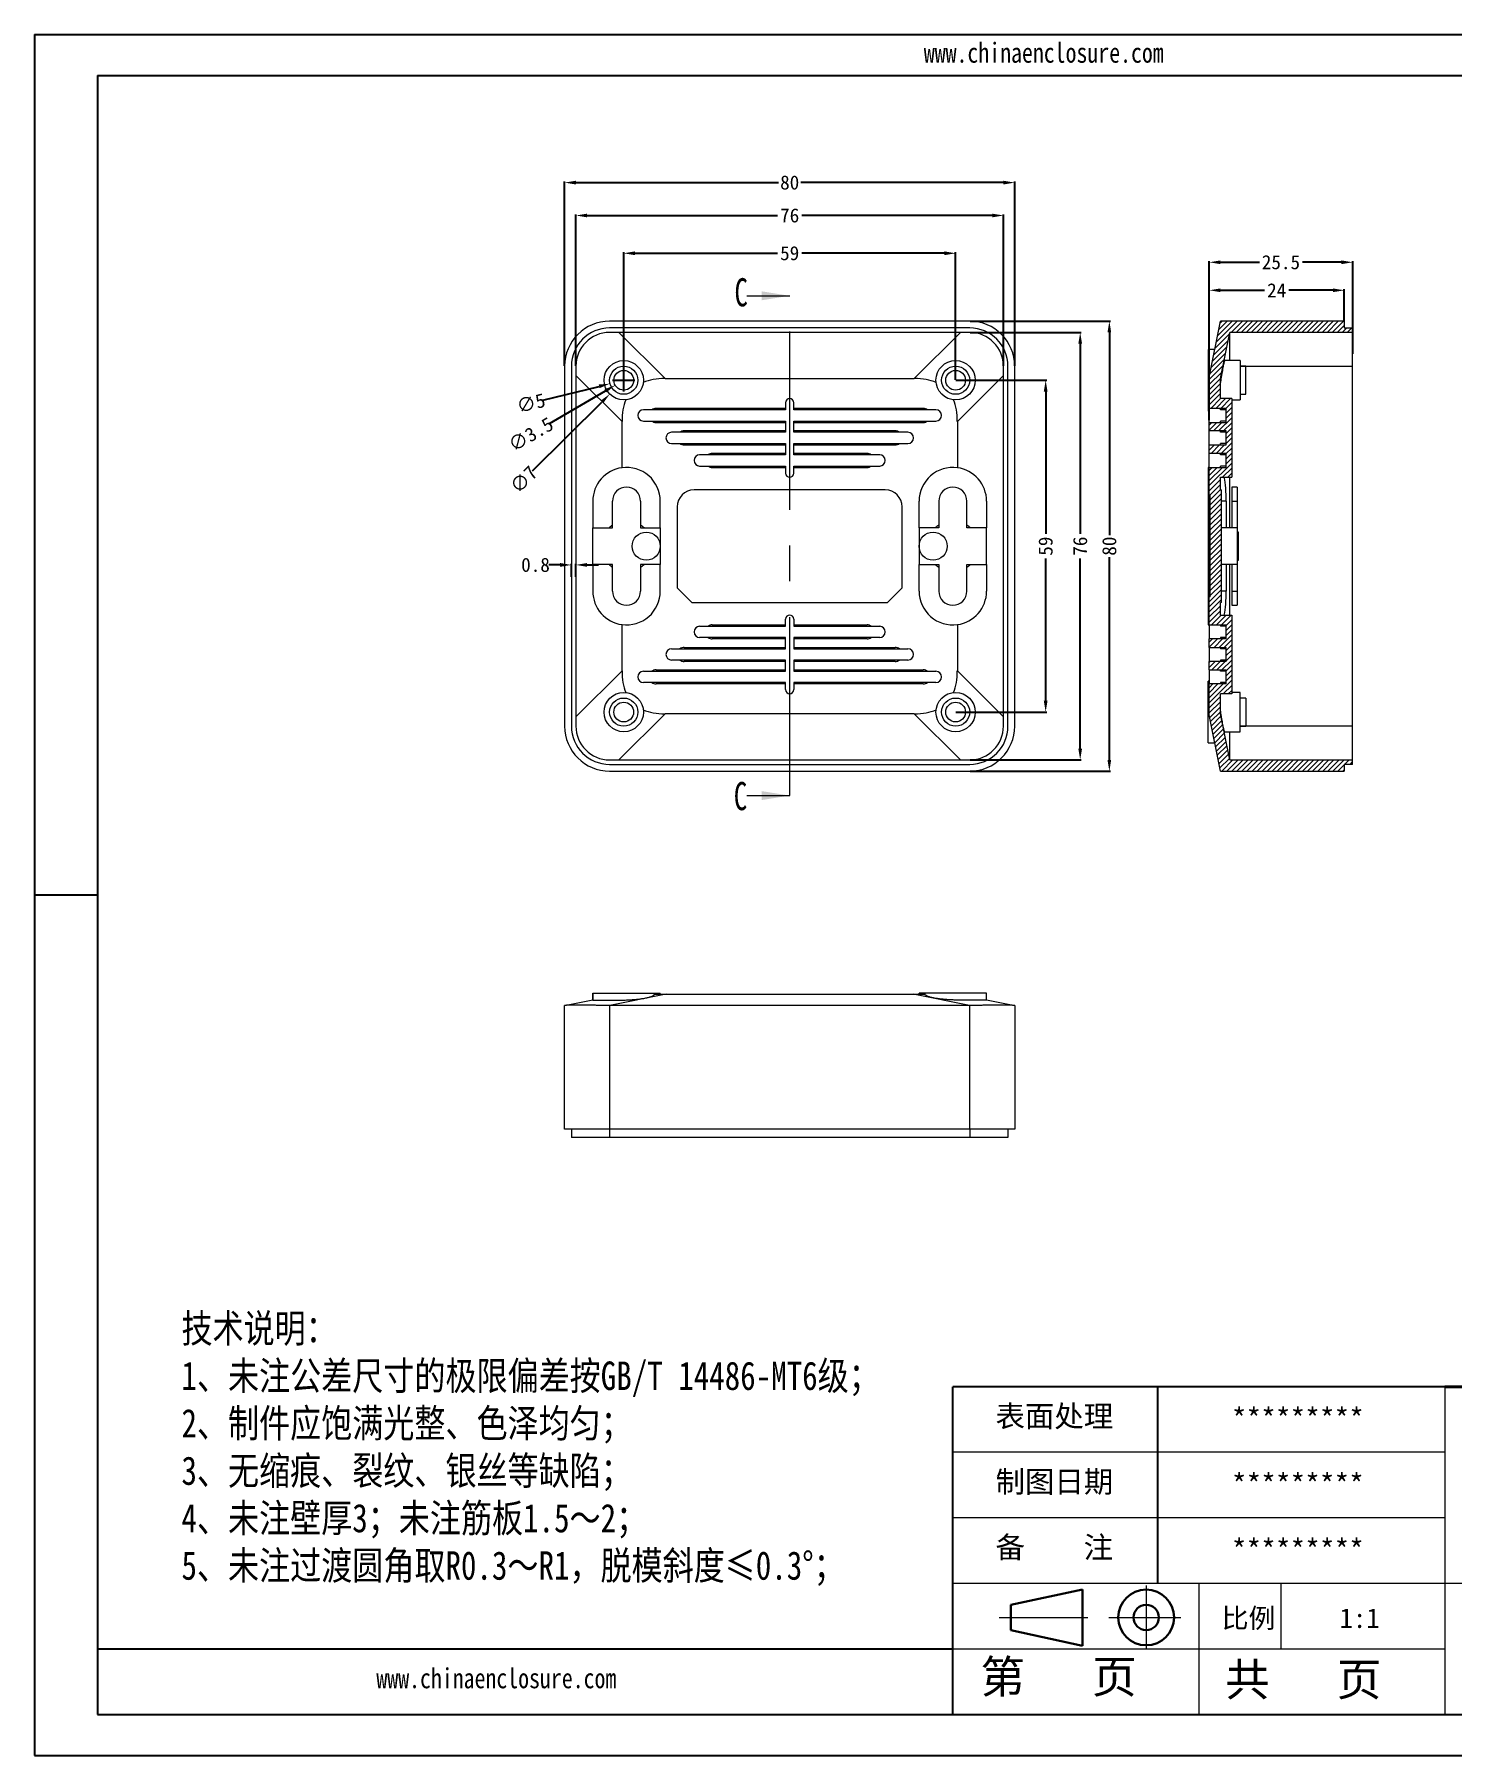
# Model space of a CAD drawing. Header units: millimetres. Extents: x -2962 to -2022, y 1998 to 2304.
# Drawn here: x -2455.1 to -2203, y 1998.3 to 2304.3 of the extents above; entities that cross this region are included whole.
import ezdxf

# ---------------------------------------------------------------- set-up
doc = ezdxf.new("R2010")
doc.units = ezdxf.units.MM
doc.linetypes.add('CENTER', pattern=[50.8, 31.75, -6.35, 6.35, -6.35])
doc.linetypes.add('CENTER2', pattern=[28.575, 19.05, -3.175, 3.175, -3.175])
doc.layers.add('文字', color=81, linetype='Continuous')
for name, color, linetype, lineweight in [('粗实线', 7, 'Continuous', 30), ('细实线', 3, 'Continuous', 18), ('细点划线', 2, 'CENTER2', 9)]:
    doc.layers.add(name, color=color, linetype=linetype, lineweight=lineweight)
doc.styles.add('SLDTEXTSTYLE6', font='TXT', dxfattribs={"width": 0.7})
doc.styles.add('宋体', font='', dxfattribs={"width": 0.8, "height": 3.5})
doc.styles.get('宋体').set_extended_font_data('SimSun')
doc.dimstyles.new('2.5', dxfattribs={"dimtxt": 2.5, "dimasz": 2, "dimexe": 0.18, "dimexo": 0.0625, "dimgap": 0.09, "dimtad": 0, "dimdsep": 46, "dimtxsty": 'Standard', "dimcen": 2, "dimclrd": 3, "dimclre": 3, "dimclrt": 256, "dimadec": 0, "dimazin": 2, "dimtfac": 1, "dimtofl": 0, "dimtmove": 0, "dimatfit": 3, "dimfxl": 0, "dimtolj": 1, "dimtzin": 0, "dimarcsym": 0})

# ---------------------------------------------------------------- blocks, each defined once
blk = doc.blocks.new('*D207')
at = {"color": 3, "lineweight": -2, "transparency": 16777216}
for p, q in [((-2350.34, 2242.9), (-2350.34, 2265.6)), ((-2348.34, 2265.42), (-2323.02, 2265.42)), ((-2293.34, 2265.42), (-2318.67, 2265.42)), ((-2291.34, 2242.9), (-2291.34, 2265.6))]:
    blk.add_line(p, q, dxfattribs=at)
at = {"color": 3, "transparency": 16777216}
for points in [[(-2348.34, 2265.76), (-2348.34, 2265.09), (-2350.34, 2265.42)], [(-2293.34, 2265.76), (-2293.34, 2265.09), (-2291.34, 2265.42)]]:
    blk.add_solid(points, dxfattribs=at)
at = {"layer": 'Defpoints', "color": 0, "transparency": 16777216}
for p in [(-2291.34, 2265.42), (-2350.34, 2242.84), (-2291.34, 2242.84)]:
    blk.add_point(p, dxfattribs=at)
at = {"transparency": 16777216, "insert": (-2320.84, 2265.42), "char_height": 2.5, "attachment_point": 5}
blk.add_mtext('\\A1;59', dxfattribs=at)
blk = doc.blocks.new('*D208')
at = {"color": 3, "lineweight": -2, "transparency": 16777216}
for p, q in [((-2291.28, 2242.84), (-2275.16, 2242.84)), ((-2275.34, 2240.84), (-2275.34, 2215.51)), ((-2275.34, 2185.84), (-2275.34, 2211.16)), ((-2291.28, 2183.84), (-2275.16, 2183.84))]:
    blk.add_line(p, q, dxfattribs=at)
at = {"color": 3, "transparency": 16777216}
for points in [[(-2275.67, 2240.84), (-2275.01, 2240.84), (-2275.34, 2242.84)], [(-2275.67, 2185.84), (-2275.01, 2185.84), (-2275.34, 2183.84)]]:
    blk.add_solid(points, dxfattribs=at)
at = {"layer": 'Defpoints', "color": 0, "transparency": 16777216}
for p in [(-2291.34, 2242.84), (-2291.34, 2183.84), (-2275.34, 2183.84)]:
    blk.add_point(p, dxfattribs=at)
at = {"transparency": 16777216, "insert": (-2275.34, 2213.34), "char_height": 2.5, "attachment_point": 5, "rotation": 90}
blk.add_mtext('\\A1;59', dxfattribs=at)
blk = doc.blocks.new('*D209')
at = {"color": 3, "lineweight": -2, "transparency": 16777216}
for p, q in [((-2288.78, 2251.34), (-2269.02, 2251.34)), ((-2269.2, 2249.34), (-2269.2, 2215.51)), ((-2269.2, 2177.34), (-2269.2, 2211.16)), ((-2288.78, 2175.34), (-2269.02, 2175.34))]:
    blk.add_line(p, q, dxfattribs=at)
at = {"color": 3, "transparency": 16777216}
for points in [[(-2269.54, 2249.34), (-2268.87, 2249.34), (-2269.2, 2251.34)], [(-2269.54, 2177.34), (-2268.87, 2177.34), (-2269.2, 2175.34)]]:
    blk.add_solid(points, dxfattribs=at)
at = {"layer": 'Defpoints', "color": 0, "transparency": 16777216}
for p in [(-2288.84, 2251.34), (-2269.2, 2251.34), (-2288.84, 2175.34)]:
    blk.add_point(p, dxfattribs=at)
at = {"transparency": 16777216, "insert": (-2269.2, 2213.34), "char_height": 2.5, "attachment_point": 5, "rotation": 90}
blk.add_mtext('\\A1;76', dxfattribs=at)
blk = doc.blocks.new('*D210')
at = {"color": 3, "lineweight": -2, "transparency": 16777216}
for p, q in [((-2288.78, 2253.34), (-2263.84, 2253.34)), ((-2264.02, 2251.34), (-2264.02, 2215.3)), ((-2264.02, 2175.34), (-2264.02, 2211.37)), ((-2288.78, 2173.34), (-2263.84, 2173.34))]:
    blk.add_line(p, q, dxfattribs=at)
at = {"color": 3, "transparency": 16777216}
for points in [[(-2264.35, 2251.34), (-2263.69, 2251.34), (-2264.02, 2253.34)], [(-2264.35, 2175.34), (-2263.69, 2175.34), (-2264.02, 2173.34)]]:
    blk.add_solid(points, dxfattribs=at)
at = {"layer": 'Defpoints', "color": 0, "transparency": 16777216}
for p in [(-2288.84, 2253.34), (-2264.02, 2253.34), (-2288.84, 2173.34)]:
    blk.add_point(p, dxfattribs=at)
at = {"transparency": 16777216, "insert": (-2264.02, 2213.34), "char_height": 2.5, "attachment_point": 5, "rotation": 90}
blk.add_mtext('\\A1;80', dxfattribs=at)
blk = doc.blocks.new('*D211')
at = {"color": 3, "lineweight": -2, "transparency": 16777216}
for p, q in [((-2358.84, 2245.4), (-2358.84, 2272.32)), ((-2356.84, 2272.14), (-2323.02, 2272.14)), ((-2284.84, 2272.14), (-2318.67, 2272.14)), ((-2282.84, 2245.4), (-2282.84, 2272.32))]:
    blk.add_line(p, q, dxfattribs=at)
at = {"color": 3, "transparency": 16777216}
for points in [[(-2356.84, 2272.47), (-2356.84, 2271.81), (-2358.84, 2272.14)], [(-2284.84, 2272.47), (-2284.84, 2271.81), (-2282.84, 2272.14)]]:
    blk.add_solid(points, dxfattribs=at)
at = {"layer": 'Defpoints', "color": 0, "transparency": 16777216}
for p in [(-2282.84, 2272.14), (-2358.84, 2245.34), (-2282.84, 2245.34)]:
    blk.add_point(p, dxfattribs=at)
at = {"transparency": 16777216, "insert": (-2320.84, 2272.14), "char_height": 2.5, "attachment_point": 5}
blk.add_mtext('\\A1;76', dxfattribs=at)
blk = doc.blocks.new('*D212')
at = {"color": 3, "lineweight": -2, "transparency": 16777216}
for p, q in [((-2360.84, 2245.4), (-2360.84, 2278.17)), ((-2358.84, 2277.99), (-2322.81, 2277.99)), ((-2282.84, 2277.99), (-2318.88, 2277.99)), ((-2280.84, 2245.4), (-2280.84, 2278.17))]:
    blk.add_line(p, q, dxfattribs=at)
at = {"color": 3, "transparency": 16777216}
for points in [[(-2358.84, 2278.32), (-2358.84, 2277.65), (-2360.84, 2277.99)], [(-2282.84, 2278.32), (-2282.84, 2277.65), (-2280.84, 2277.99)]]:
    blk.add_solid(points, dxfattribs=at)
at = {"layer": 'Defpoints', "color": 0, "transparency": 16777216}
for p in [(-2360.84, 2277.99), (-2360.84, 2245.34), (-2280.84, 2245.34)]:
    blk.add_point(p, dxfattribs=at)
at = {"transparency": 16777216, "insert": (-2320.84, 2277.99), "char_height": 2.5, "attachment_point": 5}
blk.add_mtext('\\A1;80', dxfattribs=at)
blk = doc.blocks.new('*D213')
at = {"color": 3, "lineweight": -2, "transparency": 16777216}
for p, q in [((-2350.34, 2240.84), (-2350.34, 2244.84)), ((-2364.72, 2239.29), (-2354.71, 2241.76)), ((-2352.34, 2242.84), (-2348.34, 2242.84))]:
    blk.add_line(p, q, dxfattribs=at)
at = {"color": 3, "transparency": 16777216}
blk.add_solid([(-2354.79, 2242.08), (-2354.63, 2241.44), (-2352.77, 2242.24)], dxfattribs=at)
at = {"layer": 'Defpoints', "color": 0, "transparency": 16777216}
for p in [(-2347.92, 2243.44), (-2352.77, 2242.24)]:
    blk.add_point(p, dxfattribs=at)
at = {"transparency": 16777216, "insert": (-2366.83, 2238.77), "char_height": 2.5, "attachment_point": 5, "rotation": 13.852}
blk.add_mtext('\\A1;∅5', dxfattribs=at)
blk = doc.blocks.new('*D214')
at = {"color": 3, "lineweight": -2, "transparency": 16777216}
for p, q in [((-2350.34, 2240.84), (-2350.34, 2244.84)), ((-2363.54, 2235.15), (-2353.58, 2240.95)), ((-2352.34, 2242.84), (-2348.34, 2242.84))]:
    blk.add_line(p, q, dxfattribs=at)
at = {"color": 3, "transparency": 16777216}
blk.add_solid([(-2353.75, 2241.24), (-2353.42, 2240.66), (-2351.86, 2241.96)], dxfattribs=at)
at = {"layer": 'Defpoints', "color": 0, "transparency": 16777216}
for p in [(-2348.83, 2243.72), (-2351.86, 2241.96)]:
    blk.add_point(p, dxfattribs=at)
at = {"transparency": 16777216, "insert": (-2366.85, 2233.22), "char_height": 2.5, "attachment_point": 5, "rotation": 30.2203}
blk.add_mtext('\\A1;∅3.5', dxfattribs=at)
blk = doc.blocks.new('*D215')
at = {"color": 3, "lineweight": -2, "transparency": 16777216}
for p, q in [((-2350.34, 2240.84), (-2350.34, 2244.84)), ((-2352.34, 2242.84), (-2348.34, 2242.84)), ((-2366.58, 2226.73), (-2354.25, 2238.97))]:
    blk.add_line(p, q, dxfattribs=at)
at = {"color": 3, "transparency": 16777216}
blk.add_solid([(-2354.48, 2239.2), (-2354.01, 2238.73), (-2352.83, 2240.37)], dxfattribs=at)
at = {"layer": 'Defpoints', "color": 0, "transparency": 16777216}
for p in [(-2347.86, 2245.3), (-2352.83, 2240.37)]:
    blk.add_point(p, dxfattribs=at)
at = {"transparency": 16777216, "insert": (-2368.13, 2225.2), "char_height": 2.5, "attachment_point": 5, "rotation": 44.7658}
blk.add_mtext('\\A1;∅7', dxfattribs=at)
blk = doc.blocks.new('*D216')
at = {"color": 3, "lineweight": -2, "transparency": 16777216}
for p, q in [((-2246.27, 2236.65), (-2246.27, 2264)), ((-2244.27, 2263.82), (-2237.36, 2263.82)), ((-2222.77, 2263.82), (-2229.68, 2263.82)), ((-2220.77, 2247.53), (-2220.77, 2264))]:
    blk.add_line(p, q, dxfattribs=at)
at = {"color": 3, "transparency": 16777216}
for points in [[(-2244.27, 2264.15), (-2244.27, 2263.49), (-2246.27, 2263.82)], [(-2222.77, 2264.15), (-2222.77, 2263.49), (-2220.77, 2263.82)]]:
    blk.add_solid(points, dxfattribs=at)
at = {"layer": 'Defpoints', "color": 0, "transparency": 16777216}
for p in [(-2220.77, 2263.82), (-2220.77, 2247.47), (-2246.27, 2236.59)]:
    blk.add_point(p, dxfattribs=at)
at = {"transparency": 16777216, "insert": (-2233.52, 2263.82), "char_height": 2.5, "attachment_point": 5}
blk.add_mtext('\\A1;25.5', dxfattribs=at)
blk = doc.blocks.new('*D217')
at = {"color": 3, "lineweight": -2, "transparency": 16777216}
for p, q in [((-2246.27, 2235.73), (-2246.27, 2259.02)), ((-2244.27, 2258.84), (-2236.45, 2258.84)), ((-2224.27, 2258.84), (-2232.1, 2258.84)), ((-2222.27, 2253.4), (-2222.27, 2259.02))]:
    blk.add_line(p, q, dxfattribs=at)
at = {"color": 3, "transparency": 16777216}
for points in [[(-2244.27, 2259.17), (-2244.27, 2258.51), (-2246.27, 2258.84)], [(-2224.27, 2259.17), (-2224.27, 2258.51), (-2222.27, 2258.84)]]:
    blk.add_solid(points, dxfattribs=at)
at = {"layer": 'Defpoints', "color": 0, "transparency": 16777216}
for p in [(-2246.27, 2258.84), (-2222.27, 2253.34), (-2246.27, 2235.66)]:
    blk.add_point(p, dxfattribs=at)
at = {"transparency": 16777216, "insert": (-2234.27, 2258.84), "char_height": 2.5, "attachment_point": 5}
blk.add_mtext('\\A1;24', dxfattribs=at)
blk = doc.blocks.new('*D222')
at = {"color": 3, "lineweight": -2, "transparency": 16777216}
for p, q in [((-2361.64, 2210), (-2363.64, 2210)), ((-2359.64, 2207.9), (-2359.64, 2210.18)), ((-2358.84, 2207.9), (-2358.84, 2210.18)), ((-2356.84, 2210), (-2354.84, 2210))]:
    blk.add_line(p, q, dxfattribs=at)
at = {"color": 3, "transparency": 16777216}
for points in [[(-2361.64, 2210.34), (-2361.64, 2209.67), (-2359.64, 2210)], [(-2356.84, 2210.34), (-2356.84, 2209.67), (-2358.84, 2210)]]:
    blk.add_solid(points, dxfattribs=at)
at = {"layer": 'Defpoints', "color": 0, "transparency": 16777216}
for p in [(-2359.64, 2210), (-2359.64, 2207.84), (-2358.84, 2207.84)]:
    blk.add_point(p, dxfattribs=at)
at = {"transparency": 16777216, "insert": (-2366.02, 2210), "char_height": 2.5, "attachment_point": 5}
blk.add_mtext('\\A1;0.8', dxfattribs=at)

msp = doc.modelspace()

# ---------------------------------------------------------------- hatches: boundary and pattern name
at = {"linetype": 'Continuous', "lineweight": 0}
h = msp.add_hatch(dxfattribs=at)
h.set_pattern_fill('ANSI31', color=4, scale=0.2, style=0)
h.paths.add_polyline_path([(-2242.274, 2225.588), (-2242.274, 2239.588), (-2244.274, 2239.588), (-2244.274, 2243.14), (-2242.634, 2251.338), (-2220.774, 2251.338), (-2220.774, 2252.138), (-2222.274, 2252.138), (-2222.274, 2253.338), (-2244.274, 2253.338), (-2246.274, 2243.338), (-2246.274, 2237.838), (-2243.274, 2237.838), (-2243.274, 2235.338), (-2246.274, 2235.338), (-2246.274, 2233.838), (-2243.274, 2233.838), (-2243.274, 2231.338), (-2246.274, 2231.338), (-2246.274, 2229.838), (-2243.274, 2229.838), (-2243.274, 2227.338), (-2246.274, 2227.338), (-2246.274, 2222.338), (-2246.074, 2222.338), (-2246.074, 2204.338), (-2246.274, 2204.338), (-2246.274, 2199.338), (-2243.274, 2199.338), (-2243.274, 2196.838), (-2246.274, 2196.838), (-2246.274, 2195.338), (-2243.274, 2195.338), (-2243.274, 2192.838), (-2246.274, 2192.838), (-2246.274, 2191.338), (-2243.274, 2191.338), (-2243.274, 2188.838), (-2246.274, 2188.838), (-2246.274, 2183.338), (-2244.274, 2173.338), (-2222.274, 2173.338), (-2222.274, 2174.538), (-2220.774, 2174.538), (-2220.774, 2175.338), (-2242.634, 2175.338), (-2244.274, 2183.536), (-2244.274, 2187.088), (-2242.274, 2187.088), (-2242.274, 2201.088), (-2244.274, 2201.088), (-2244.274, 2203.338), (-2244.074, 2203.338), (-2244.074, 2223.338), (-2244.274, 2223.338), (-2244.274, 2225.588)], flags=0)

# ---------------------------------------------------------------- linework, layer by layer
for p, q in [((-2455.087, 2304.337), (-2022.233, 2304.337)), ((-2455.087, 2304.337), (-2455.087, 1998.279)), ((-2443.886, 2297.05), (-2029.52, 2297.05)), ((-2443.886, 2297.05), (-2443.886, 2005.566)), ((-2443.886, 2151.308), (-2455.087, 2151.308)), ((-2455.087, 2139.973), (-2455.087, 1998.279)), ((-2204.41, 2063.863), (-2291.856, 2063.863)), ((-2291.856, 2005.566), (-2291.856, 2063.863)), ((-2255.42, 2028.885), (-2255.42, 2063.863)), ((-2291.856, 2017.226), (-2443.886, 2017.226)), ((-2443.886, 2005.566), (-2029.52, 2005.566)), ((-2455.087, 1998.279), (-2022.233, 1998.279)), ((-2455.087, 1998.279), (-2254.691, 1998.279))]:
    msp.add_line(p, q)
at = {"color": 7, "linetype": 'Continuous', "lineweight": 0}
for p, q in [((-2328.443, 2257.859), (-2320.843, 2257.859)), ((-2328.443, 2168.986), (-2320.843, 2168.986))]:
    msp.add_line(p, q, dxfattribs=at)
at = {"color": 1, "linetype": 'CENTER', "lineweight": 0}
msp.add_line((-2320.843, 2168.986), (-2320.843, 2257.859), dxfattribs=at)
at = {"color": 7, "linetype": 'Continuous', "lineweight": 15}
for p, q in [((-2288.843, 2253.338), (-2352.843, 2253.338)), ((-2246.274, 2243.338), (-2244.274, 2253.338)), ((-2222.274, 2253.338), (-2244.274, 2253.338)), ((-2222.274, 2253.338), (-2222.274, 2252.138)), ((-2288.843, 2252.138), (-2352.843, 2252.138)), ((-2288.843, 2251.338), (-2352.843, 2251.338)), ((-2342.996, 2243.14), (-2351.194, 2251.338)), ((-2290.491, 2251.338), (-2298.69, 2243.14)), ((-2244.274, 2243.14), (-2242.634, 2251.338)), ((-2220.774, 2251.338), (-2242.634, 2251.338)), ((-2222.274, 2252.138), (-2220.774, 2252.138)), ((-2220.774, 2251.338), (-2220.774, 2252.138)), ((-2220.774, 2245.338), (-2220.774, 2251.338)), ((-2245.274, 2248.338), (-2246.474, 2248.338)), ((-2246.474, 2248.338), (-2246.474, 2237.338)), ((-2360.843, 2245.338), (-2360.843, 2181.338)), ((-2359.643, 2245.338), (-2359.643, 2181.338)), ((-2358.843, 2245.338), (-2358.843, 2181.338)), ((-2358.843, 2243.69), (-2350.645, 2235.492)), ((-2291.041, 2235.492), (-2282.843, 2243.69)), ((-2282.843, 2181.338), (-2282.843, 2245.338)), ((-2282.043, 2181.338), (-2282.043, 2245.338)), ((-2280.843, 2181.338), (-2280.843, 2245.338)), ((-2240.774, 2246.338), (-2243.521, 2246.338)), ((-2240.774, 2246.338), (-2240.774, 2239.338)), ((-2239.774, 2245.338), (-2240.774, 2245.338)), ((-2239.774, 2242.838), (-2239.774, 2245.338)), ((-2220.774, 2181.338), (-2220.774, 2245.338)), ((-2342.996, 2243.14), (-2298.69, 2243.14)), ((-2246.274, 2237.838), (-2246.274, 2243.338)), ((-2244.274, 2239.588), (-2244.274, 2243.14)), ((-2239.774, 2240.338), (-2239.774, 2242.838)), ((-2321.593, 2237.588), (-2346.843, 2237.588)), ((-2321.593, 2237.838), (-2344.593, 2237.838)), ((-2321.593, 2238.838), (-2321.593, 2237.588)), ((-2320.093, 2237.588), (-2320.093, 2238.838)), ((-2297.093, 2237.838), (-2320.093, 2237.838)), ((-2294.843, 2237.588), (-2320.093, 2237.588)), ((-2246.474, 2237.338), (-2246.274, 2237.338)), ((-2243.274, 2237.838), (-2246.274, 2237.838)), ((-2246.274, 2235.338), (-2246.274, 2237.838)), ((-2242.274, 2239.588), (-2244.274, 2239.588)), ((-2244.274, 2237.588), (-2244.274, 2237.838)), ((-2243.274, 2237.588), (-2244.274, 2237.588)), ((-2243.274, 2235.338), (-2243.274, 2237.838)), ((-2242.274, 2239.588), (-2242.274, 2225.588)), ((-2242.274, 2239.338), (-2240.774, 2239.338)), ((-2240.774, 2240.338), (-2239.774, 2240.338)), ((-2350.645, 2227.284), (-2350.645, 2235.492)), ((-2346.843, 2235.588), (-2321.593, 2235.588)), ((-2344.593, 2235.338), (-2321.593, 2235.338)), ((-2321.593, 2235.588), (-2321.593, 2233.588)), ((-2320.093, 2233.588), (-2320.093, 2235.588)), ((-2320.093, 2235.588), (-2294.843, 2235.588)), ((-2320.093, 2235.338), (-2297.093, 2235.338)), ((-2291.041, 2235.492), (-2291.041, 2227.284)), ((-2246.274, 2233.838), (-2246.274, 2235.338)), ((-2246.274, 2235.338), (-2243.274, 2235.338)), ((-2243.274, 2235.588), (-2244.274, 2235.588)), ((-2244.274, 2235.338), (-2244.274, 2235.588)), ((-2321.593, 2233.588), (-2341.843, 2233.588)), ((-2341.843, 2231.588), (-2321.593, 2231.588)), ((-2321.593, 2233.838), (-2339.593, 2233.838)), ((-2339.593, 2231.338), (-2321.593, 2231.338)), ((-2321.593, 2231.588), (-2321.593, 2229.588)), ((-2302.093, 2233.838), (-2320.093, 2233.838)), ((-2299.843, 2233.588), (-2320.093, 2233.588)), ((-2320.093, 2231.588), (-2299.843, 2231.588)), ((-2320.093, 2229.588), (-2320.093, 2231.588)), ((-2320.093, 2231.338), (-2302.093, 2231.338)), ((-2243.274, 2233.838), (-2246.274, 2233.838)), ((-2246.274, 2231.338), (-2246.274, 2233.838)), ((-2246.274, 2229.838), (-2246.274, 2231.338)), ((-2246.274, 2231.338), (-2243.274, 2231.338)), ((-2244.274, 2233.588), (-2244.274, 2233.838)), ((-2243.274, 2233.588), (-2244.274, 2233.588)), ((-2243.274, 2231.588), (-2244.274, 2231.588)), ((-2244.274, 2231.338), (-2244.274, 2231.588)), ((-2243.274, 2231.338), (-2243.274, 2233.838)), ((-2321.593, 2229.588), (-2336.843, 2229.588)), ((-2321.593, 2229.838), (-2334.593, 2229.838)), ((-2307.093, 2229.838), (-2320.093, 2229.838)), ((-2304.843, 2229.588), (-2320.093, 2229.588)), ((-2243.274, 2229.838), (-2246.274, 2229.838)), ((-2246.274, 2227.338), (-2246.274, 2229.838)), ((-2244.274, 2229.588), (-2244.274, 2229.838)), ((-2243.274, 2229.588), (-2244.274, 2229.588)), ((-2243.274, 2227.338), (-2243.274, 2229.838)), ((-2336.843, 2227.588), (-2321.593, 2227.588)), ((-2334.593, 2227.338), (-2321.593, 2227.338)), ((-2321.593, 2227.588), (-2321.593, 2226.338)), ((-2320.093, 2226.338), (-2320.093, 2227.588)), ((-2320.093, 2227.588), (-2304.843, 2227.588)), ((-2320.093, 2227.338), (-2307.093, 2227.338)), ((-2246.274, 2227.338), (-2246.474, 2227.338)), ((-2246.474, 2227.338), (-2246.474, 2221.338)), ((-2246.274, 2222.338), (-2246.274, 2227.338)), ((-2246.274, 2227.338), (-2243.274, 2227.338)), ((-2243.274, 2227.588), (-2244.274, 2227.588)), ((-2244.274, 2227.338), (-2244.274, 2227.588)), ((-2244.274, 2225.588), (-2242.274, 2225.588)), ((-2244.274, 2223.338), (-2244.274, 2225.588)), ((-2242.634, 2216.588), (-2242.634, 2225.588)), ((-2303.843, 2223.338), (-2337.843, 2223.338)), ((-2246.274, 2222.338), (-2246.074, 2222.338)), ((-2246.274, 2222.338), (-2246.274, 2220.338)), ((-2246.074, 2204.338), (-2246.074, 2222.338)), ((-2244.274, 2223.338), (-2244.074, 2223.338)), ((-2244.074, 2203.338), (-2244.074, 2223.338)), ((-2241.274, 2223.838), (-2242.274, 2223.838)), ((-2242.274, 2223.838), (-2242.274, 2221.338)), ((-2241.274, 2223.838), (-2241.274, 2221.338)), ((-2355.843, 2221.338), (-2355.843, 2216.588)), ((-2352.343, 2216.588), (-2352.343, 2221.338)), ((-2347.343, 2221.338), (-2347.343, 2216.588)), ((-2343.843, 2216.588), (-2343.843, 2221.338)), ((-2340.843, 2220.338), (-2340.843, 2205.924)), ((-2300.843, 2205.924), (-2300.843, 2220.338)), ((-2297.843, 2216.588), (-2297.843, 2221.338)), ((-2294.343, 2221.338), (-2294.343, 2216.588)), ((-2289.343, 2216.588), (-2289.343, 2221.338)), ((-2285.843, 2221.338), (-2285.843, 2216.588)), ((-2246.274, 2221.338), (-2246.474, 2221.338)), ((-2246.474, 2221.338), (-2246.474, 2205.338)), ((-2246.074, 2220.338), (-2246.274, 2220.338)), ((-2246.274, 2220.338), (-2246.274, 2206.338)), ((-2243.234, 2221.338), (-2243.234, 2216.588)), ((-2242.274, 2221.338), (-2241.274, 2221.338)), ((-2242.274, 2221.338), (-2242.274, 2216.588)), ((-2241.274, 2221.338), (-2241.274, 2216.588)), ((-2355.843, 2216.588), (-2352.343, 2216.588)), ((-2355.843, 2210.088), (-2355.843, 2216.588)), ((-2347.343, 2216.588), (-2343.843, 2216.588)), ((-2343.843, 2216.588), (-2343.843, 2213.338)), ((-2294.343, 2216.588), (-2297.843, 2216.588)), ((-2297.843, 2216.588), (-2297.843, 2213.338)), ((-2285.843, 2216.588), (-2289.343, 2216.588)), ((-2285.843, 2210.088), (-2285.843, 2216.588)), ((-2241.274, 2216.588), (-2244.074, 2216.588)), ((-2241.274, 2216.588), (-2241.274, 2213.338)), ((-2343.843, 2213.338), (-2343.843, 2210.088)), ((-2297.843, 2213.338), (-2297.843, 2210.088)), ((-2241.074, 2215.838), (-2241.274, 2215.838)), ((-2241.274, 2213.338), (-2241.274, 2210.088)), ((-2241.074, 2213.338), (-2241.074, 2215.838)), ((-2241.074, 2210.838), (-2241.074, 2213.338)), ((-2352.343, 2210.088), (-2355.843, 2210.088)), ((-2355.843, 2210.088), (-2355.843, 2205.338)), ((-2352.343, 2205.338), (-2352.343, 2210.088)), ((-2347.343, 2210.088), (-2347.343, 2205.338)), ((-2343.843, 2210.088), (-2347.343, 2210.088)), ((-2343.843, 2205.338), (-2343.843, 2210.088)), ((-2297.843, 2210.088), (-2294.343, 2210.088)), ((-2297.843, 2205.338), (-2297.843, 2210.088)), ((-2294.343, 2210.088), (-2294.343, 2205.338)), ((-2289.343, 2210.088), (-2285.843, 2210.088)), ((-2289.343, 2205.338), (-2289.343, 2210.088)), ((-2285.843, 2210.088), (-2285.843, 2205.338)), ((-2241.274, 2210.088), (-2244.074, 2210.088)), ((-2243.234, 2210.088), (-2243.234, 2205.338)), ((-2242.634, 2201.088), (-2242.634, 2210.088)), ((-2242.274, 2210.088), (-2242.274, 2205.338)), ((-2241.274, 2210.838), (-2241.074, 2210.838)), ((-2241.274, 2210.088), (-2241.274, 2205.338)), ((-2340.843, 2205.924), (-2338.257, 2203.338)), ((-2303.429, 2203.338), (-2300.843, 2205.924)), ((-2246.274, 2205.338), (-2246.474, 2205.338)), ((-2246.474, 2205.338), (-2246.474, 2199.338)), ((-2246.074, 2206.338), (-2246.274, 2206.338)), ((-2246.274, 2206.338), (-2246.274, 2204.338)), ((-2246.274, 2199.338), (-2246.274, 2204.338)), ((-2246.074, 2204.338), (-2246.274, 2204.338)), ((-2242.274, 2205.338), (-2241.274, 2205.338)), ((-2242.274, 2205.338), (-2242.274, 2202.838)), ((-2241.274, 2205.338), (-2241.274, 2202.838)), ((-2338.257, 2203.338), (-2303.429, 2203.338)), ((-2244.074, 2203.338), (-2244.274, 2203.338)), ((-2244.274, 2201.088), (-2244.274, 2203.338)), ((-2244.274, 2201.088), (-2242.274, 2201.088)), ((-2242.274, 2202.838), (-2241.274, 2202.838)), ((-2242.274, 2201.088), (-2242.274, 2187.088)), ((-2350.645, 2191.185), (-2350.645, 2199.392)), ((-2336.843, 2199.088), (-2321.593, 2199.088)), ((-2334.593, 2199.338), (-2321.593, 2199.338)), ((-2321.593, 2199.088), (-2321.593, 2200.338)), ((-2320.093, 2200.338), (-2320.093, 2199.088)), ((-2320.093, 2199.338), (-2307.093, 2199.338)), ((-2320.093, 2199.088), (-2304.843, 2199.088)), ((-2291.041, 2199.392), (-2291.041, 2191.185)), ((-2246.474, 2199.338), (-2246.274, 2199.338)), ((-2246.274, 2199.338), (-2243.274, 2199.338)), ((-2246.274, 2199.338), (-2246.274, 2196.838)), ((-2244.274, 2199.338), (-2244.274, 2199.088)), ((-2243.274, 2199.088), (-2244.274, 2199.088)), ((-2243.274, 2196.838), (-2243.274, 2199.338)), ((-2341.843, 2195.088), (-2321.593, 2195.088)), ((-2339.593, 2195.338), (-2321.593, 2195.338)), ((-2321.593, 2197.088), (-2336.843, 2197.088)), ((-2321.593, 2196.838), (-2334.593, 2196.838)), ((-2321.593, 2195.088), (-2321.593, 2197.088)), ((-2304.843, 2197.088), (-2320.093, 2197.088)), ((-2320.093, 2197.088), (-2320.093, 2195.088)), ((-2307.093, 2196.838), (-2320.093, 2196.838)), ((-2320.093, 2195.338), (-2302.093, 2195.338)), ((-2320.093, 2195.088), (-2299.843, 2195.088)), ((-2246.274, 2195.338), (-2246.274, 2196.838)), ((-2243.274, 2196.838), (-2246.274, 2196.838)), ((-2246.274, 2195.338), (-2243.274, 2195.338)), ((-2246.274, 2195.338), (-2246.274, 2192.838)), ((-2243.274, 2197.088), (-2244.274, 2197.088)), ((-2244.274, 2197.088), (-2244.274, 2196.838)), ((-2244.274, 2195.338), (-2244.274, 2195.088)), ((-2243.274, 2195.088), (-2244.274, 2195.088)), ((-2243.274, 2192.838), (-2243.274, 2195.338)), ((-2321.593, 2193.088), (-2341.843, 2193.088)), ((-2321.593, 2192.838), (-2339.593, 2192.838)), ((-2321.593, 2191.088), (-2321.593, 2193.088)), ((-2320.093, 2193.088), (-2320.093, 2191.088)), ((-2299.843, 2193.088), (-2320.093, 2193.088)), ((-2302.093, 2192.838), (-2320.093, 2192.838)), ((-2246.274, 2191.338), (-2246.274, 2192.838)), ((-2243.274, 2192.838), (-2246.274, 2192.838)), ((-2243.274, 2193.088), (-2244.274, 2193.088)), ((-2244.274, 2193.088), (-2244.274, 2192.838)), ((-2350.645, 2191.185), (-2358.843, 2182.987)), ((-2346.843, 2191.088), (-2321.593, 2191.088)), ((-2321.593, 2189.088), (-2346.843, 2189.088)), ((-2344.593, 2191.338), (-2321.593, 2191.338)), ((-2321.593, 2188.838), (-2344.593, 2188.838)), ((-2321.593, 2187.838), (-2321.593, 2189.088)), ((-2320.093, 2191.338), (-2297.093, 2191.338)), ((-2320.093, 2191.088), (-2294.843, 2191.088)), ((-2294.843, 2189.088), (-2320.093, 2189.088)), ((-2320.093, 2189.088), (-2320.093, 2187.838)), ((-2297.093, 2188.838), (-2320.093, 2188.838)), ((-2282.843, 2182.987), (-2291.041, 2191.185)), ((-2246.274, 2189.338), (-2246.474, 2189.338)), ((-2246.474, 2178.338), (-2246.474, 2189.338)), ((-2246.274, 2191.338), (-2243.274, 2191.338)), ((-2246.274, 2191.338), (-2246.274, 2188.838)), ((-2246.274, 2183.338), (-2246.274, 2188.838)), ((-2243.274, 2188.838), (-2246.274, 2188.838)), ((-2244.274, 2191.338), (-2244.274, 2191.088)), ((-2243.274, 2191.088), (-2244.274, 2191.088)), ((-2243.274, 2189.088), (-2244.274, 2189.088)), ((-2244.274, 2189.088), (-2244.274, 2188.838)), ((-2243.274, 2188.838), (-2243.274, 2191.338)), ((-2242.274, 2187.088), (-2244.274, 2187.088)), ((-2244.274, 2183.536), (-2244.274, 2187.088)), ((-2240.774, 2187.338), (-2242.274, 2187.338)), ((-2240.774, 2180.338), (-2240.774, 2187.338)), ((-2239.774, 2186.338), (-2240.774, 2186.338)), ((-2239.774, 2186.338), (-2239.774, 2183.838)), ((-2351.194, 2175.338), (-2342.996, 2183.536)), ((-2298.69, 2183.536), (-2342.996, 2183.536)), ((-2298.69, 2183.536), (-2290.491, 2175.338)), ((-2244.274, 2173.338), (-2246.274, 2183.338)), ((-2242.634, 2175.338), (-2244.274, 2183.536)), ((-2239.774, 2183.838), (-2239.774, 2181.338)), ((-2243.521, 2180.338), (-2240.774, 2180.338)), ((-2240.774, 2181.338), (-2239.774, 2181.338)), ((-2220.774, 2175.338), (-2220.774, 2181.338)), ((-2246.474, 2178.338), (-2245.274, 2178.338)), ((-2352.843, 2175.338), (-2288.843, 2175.338)), ((-2352.843, 2174.538), (-2288.843, 2174.538)), ((-2352.843, 2173.338), (-2288.843, 2173.338)), ((-2244.274, 2173.338), (-2222.274, 2173.338)), ((-2242.634, 2175.338), (-2220.774, 2175.338)), ((-2220.774, 2174.538), (-2222.274, 2174.538)), ((-2222.274, 2174.538), (-2222.274, 2173.338)), ((-2220.774, 2174.538), (-2220.774, 2175.338)), ((-2355.843, 2133.866), (-2355.843, 2132.626)), ((-2355.843, 2133.866), (-2344.843, 2133.866)), ((-2355.843, 2132.666), (-2355.843, 2133.866)), ((-2342.802, 2133.666), (-2352.802, 2131.666)), ((-2344.854, 2133.666), (-2342.802, 2133.666)), ((-2344.843, 2133.666), (-2344.843, 2133.866)), ((-2344.843, 2133.866), (-2343.843, 2133.866)), ((-2343.843, 2133.666), (-2343.843, 2133.866)), ((-2342.802, 2133.666), (-2298.884, 2133.666)), ((-2288.884, 2131.666), (-2298.884, 2133.666)), ((-2298.884, 2133.666), (-2296.832, 2133.666)), ((-2297.843, 2133.666), (-2297.843, 2133.866)), ((-2296.843, 2133.866), (-2297.843, 2133.866)), ((-2296.843, 2133.866), (-2296.843, 2133.666)), ((-2285.843, 2133.866), (-2296.843, 2133.866)), ((-2285.843, 2132.626), (-2285.843, 2133.866)), ((-2285.843, 2132.666), (-2285.843, 2133.866)), ((-2360.843, 2131.666), (-2355.843, 2132.666)), ((-2360.843, 2131.666), (-2360.843, 2131.666)), ((-2360.843, 2109.666), (-2360.843, 2131.666)), ((-2352.843, 2131.666), (-2352.843, 2109.666)), ((-2288.884, 2131.666), (-2352.802, 2131.666)), ((-2288.843, 2109.666), (-2288.843, 2131.666)), ((-2285.843, 2132.666), (-2280.843, 2131.666)), ((-2280.843, 2131.666), (-2280.843, 2131.666)), ((-2280.843, 2131.666), (-2280.843, 2109.666)), ((-2352.843, 2109.666), (-2360.843, 2109.666)), ((-2359.643, 2109.666), (-2359.643, 2108.166)), ((-2288.843, 2109.666), (-2352.843, 2109.666)), ((-2352.843, 2109.666), (-2352.843, 2108.166)), ((-2280.843, 2109.666), (-2288.843, 2109.666)), ((-2288.843, 2109.666), (-2288.843, 2108.166)), ((-2282.043, 2109.666), (-2282.043, 2108.166)), ((-2352.843, 2108.166), (-2359.643, 2108.166)), ((-2288.843, 2108.166), (-2352.843, 2108.166)), ((-2282.043, 2108.166), (-2288.843, 2108.166))]:
    msp.add_line(p, q, dxfattribs=at)
at = {"color": 8, "linetype": 'Continuous', "lineweight": 15}
for p, q in [((-2240.774, 2245.338), (-2220.774, 2245.338)), ((-2243.855, 2237.588), (-2243.805, 2237.838)), ((-2244.274, 2235.492), (-2244.255, 2235.588)), ((-2243.234, 2221.338), (-2244.074, 2221.338)), ((-2243.234, 2205.338), (-2244.074, 2205.338)), ((-2244.255, 2191.088), (-2244.274, 2191.185)), ((-2243.805, 2188.838), (-2243.855, 2189.088)), ((-2220.774, 2181.338), (-2240.774, 2181.338))]:
    msp.add_line(p, q, dxfattribs=at)
at = {"color": 7, "linetype": 'Continuous', "lineweight": 15}
for centre, radius in [((-2350.343, 2242.838), 3.5), ((-2350.343, 2242.838), 2.5), ((-2350.343, 2242.838), 1.75), ((-2291.343, 2242.838), 3.5), ((-2291.343, 2242.838), 2.5), ((-2291.343, 2242.838), 1.75), ((-2346.343, 2213.338), 2.5), ((-2295.343, 2213.338), 2.5), ((-2350.343, 2183.838), 3.5), ((-2350.343, 2183.838), 2.5), ((-2350.343, 2183.838), 1.75), ((-2291.343, 2183.838), 3.5), ((-2291.343, 2183.838), 2.5), ((-2291.343, 2183.838), 1.75)]:
    msp.add_circle(centre, radius, dxfattribs=at)
for centre, radius, start, end in [((-2352.843, 2245.338), 8, 90, 180), ((-2288.843, 2245.338), 8, 0, 90), ((-2352.843, 2245.338), 6.8, 90, 180), ((-2352.843, 2245.338), 6, 90, 180), ((-2288.843, 2245.338), 6.8, 0, 90), ((-2288.843, 2245.338), 6, 0, 90), ((-2346.843, 2236.588), 1, 90, 270), ((-2344.593, 2236.588), 1.25, 90, 126.8699), ((-2320.843, 2238.838), 0.75, 0, 180), ((-2297.093, 2236.588), 1.25, 53.1301, 90), ((-2294.843, 2236.588), 1, 270, 90), ((-2344.593, 2236.588), 1.25, 233.1301, 270), ((-2297.093, 2236.588), 1.25, 270, 306.8699), ((-2341.843, 2232.588), 1, 90, 270), ((-2339.593, 2232.588), 1.25, 90, 126.8699), ((-2339.593, 2232.588), 1.25, 233.1301, 270), ((-2302.093, 2232.588), 1.25, 53.1301, 90), ((-2302.093, 2232.588), 1.25, 270, 306.8699), ((-2299.843, 2232.588), 1, 270, 90), ((-2336.843, 2228.588), 1, 90, 270), ((-2334.593, 2228.588), 1.25, 90, 126.8699), ((-2307.093, 2228.588), 1.25, 53.1301, 90), ((-2304.843, 2228.588), 1, 270, 90), ((-2349.843, 2221.338), 6, 97.68115, 180), ((-2349.843, 2221.338), 6, 0, 97.68115), ((-2334.593, 2228.588), 1.25, 233.1301, 270), ((-2320.843, 2226.338), 0.75, 180, 0), ((-2307.093, 2228.588), 1.25, 270, 306.8699), ((-2291.843, 2221.338), 6, 82.31885, 180), ((-2291.843, 2221.338), 6, 0, 82.31885), ((-2349.843, 2221.338), 2.5, 0, 180), ((-2337.843, 2220.338), 3, 90, 180), ((-2303.843, 2220.338), 3, 0, 90), ((-2291.843, 2221.338), 2.5, 0, 180), ((-2349.843, 2213.338), 4.5, 123.74899, 133.76174), ((-2349.843, 2213.338), 4.5, 46.23826, 56.25101), ((-2291.843, 2213.338), 4.5, 123.74899, 133.76174), ((-2291.843, 2213.338), 4.5, 46.23826, 56.25101), ((-2349.843, 2213.338), 4.5, 226.23826, 236.25101), ((-2349.843, 2213.338), 4.5, 303.74899, 313.76174), ((-2291.843, 2213.338), 4.5, 226.23826, 236.25101), ((-2291.843, 2213.338), 4.5, 303.74899, 313.76174), ((-2349.843, 2205.338), 6, 180, 262.31885), ((-2349.843, 2205.338), 2.5, 180, 0), ((-2349.843, 2205.338), 6, 262.31885, 0), ((-2291.843, 2205.338), 6, 180, 277.68115), ((-2291.843, 2205.338), 2.5, 180, 0), ((-2291.843, 2205.338), 6, 277.68115, 0), ((-2320.843, 2200.338), 0.75, 0, 180), ((-2336.843, 2198.088), 1, 90, 270), ((-2334.593, 2198.088), 1.25, 90, 126.8699), ((-2307.093, 2198.088), 1.25, 53.1301, 90), ((-2304.843, 2198.088), 1, 270, 90), ((-2341.843, 2194.088), 1, 90, 270), ((-2339.593, 2194.088), 1.25, 90, 126.8699), ((-2334.593, 2198.088), 1.25, 233.1301, 270), ((-2307.093, 2198.088), 1.25, 270, 306.8699), ((-2302.093, 2194.088), 1.25, 53.1301, 90), ((-2299.843, 2194.088), 1, 270, 90), ((-2339.593, 2194.088), 1.25, 233.1301, 270), ((-2302.093, 2194.088), 1.25, 270, 306.8699), ((-2346.843, 2190.088), 1, 90, 270), ((-2344.593, 2190.088), 1.25, 90, 126.8699), ((-2344.593, 2190.088), 1.25, 233.1301, 270), ((-2297.093, 2190.088), 1.25, 53.1301, 90), ((-2297.093, 2190.088), 1.25, 270, 306.8699), ((-2294.843, 2190.088), 1, 270, 90), ((-2320.843, 2187.838), 0.75, 180, 0), ((-2352.843, 2181.338), 8, 180, 270), ((-2352.843, 2181.338), 6.8, 180, 270), ((-2352.843, 2181.338), 6, 180, 270), ((-2288.843, 2181.338), 6, 270, 0), ((-2288.843, 2181.338), 6.8, 270, 0), ((-2288.843, 2181.338), 8, 270, 0)]:
    msp.add_arc(centre, radius, start, end, dxfattribs=at)
for centre, major_axis, ratio, start_param, end_param in [((-2151.783, 2044.278), (-196.94, 196.94), 0.140028, 6.1440619, 6.2269919), ((-2489.903, 2044.278), (-196.94, -196.94), 0.140028, 3.197786, 3.2807161), ((-2151.783, 2044.278), (-196.94, 196.94), 0.140028, 0.0561934, 0.1391234), ((-2489.903, 2044.278), (-196.94, -196.94), 0.140028, 3.0024692, 3.0853993), ((-2244.434, 2221.338), (0, 6), 0.2, 4.712389, 5.4995233), ((-2244.434, 2205.338), (0, 6), 0.2, 3.9252547, 4.712389), ((-2151.783, 2382.398), (-196.94, -196.94), 0.140028, 6.1440619, 6.2269919), ((-2489.903, 2382.398), (-196.94, 196.94), 0.140028, 3.197786, 3.2807161), ((-2151.783, 2382.398), (-196.94, -196.94), 0.140028, 0.0561934, 0.1391234), ((-2489.903, 2382.398), (-196.94, 196.94), 0.140028, 3.0024692, 3.0853993), ((-2360.843, 2089.854), (-57.423, -11.485), 0.70014, 4.4341422, 4.434852), ((-2280.843, 2089.854), (-57.423, 11.485), 0.70014, 4.989926, 4.9906358)]:
    msp.add_ellipse(centre, major_axis=major_axis, ratio=ratio, start_param=start_param, end_param=end_param, dxfattribs=at)
for points, knots in [([(-2242.602, 2246.338), (-2242.6, 2246.67), (-2242.596, 2247.326), (-2242.599, 2248.253), (-2242.601, 2249.093), (-2242.602, 2249.835), (-2242.6, 2250.442), (-2242.597, 2250.911), (-2242.598, 2251.181), (-2242.604, 2251.317), (-2242.612, 2251.331), (-2242.616, 2251.338)], [0, 0, 0, 0, 0.1207706, 0.2391057, 0.3608644, 0.4793315, 0.6012343, 0.7196987, 0.841599, 0.9203075, 1, 1, 1, 1]), ([(-2243.521, 2246.33), (-2243.53, 2246.327), (-2243.55, 2246.321), (-2243.594, 2246.193), (-2243.651, 2245.974), (-2243.72, 2245.662), (-2243.8, 2245.275), (-2243.889, 2244.814), (-2243.983, 2244.3), (-2244.081, 2243.737), (-2244.181, 2243.118), (-2244.242, 2242.686), (-2244.274, 2242.457)], [0, 0, 0, 0, 0.08037877, 0.17831432, 0.27907482, 0.37731043, 0.47834637, 0.57747993, 0.67942299, 0.77971172, 0.88288746, 1, 1, 1, 1]), ([(-2243.521, 2180.346), (-2243.53, 2180.349), (-2243.55, 2180.356), (-2243.594, 2180.484), (-2243.651, 2180.703), (-2243.72, 2181.014), (-2243.8, 2181.402), (-2243.889, 2181.862), (-2243.983, 2182.377), (-2244.081, 2182.939), (-2244.181, 2183.559), (-2244.242, 2183.99), (-2244.274, 2184.22)], [0, 0, 0, 0, 0.0803788, 0.1783143, 0.2790748, 0.3773104, 0.4783464, 0.5774799, 0.679423, 0.7797117, 0.8828875, 1, 1, 1, 1]), ([(-2242.616, 2175.338), (-2242.611, 2175.354), (-2242.599, 2175.387), (-2242.597, 2175.648), (-2242.599, 2176.061), (-2242.601, 2176.622), (-2242.602, 2177.323), (-2242.6, 2178.13), (-2242.597, 2179.038), (-2242.597, 2179.785), (-2242.601, 2180.231), (-2242.602, 2180.338)], [0, 0, 0, 0, 0.1183662, 0.2401728, 0.3585363, 0.4803242, 0.5988196, 0.7207517, 0.8392445, 0.961174, 1, 1, 1, 1]), ([(-2355.832, 2132.626), (-2355.827, 2132.619), (-2355.814, 2132.602), (-2355.609, 2132.592), (-2355.258, 2132.586), (-2354.767, 2132.584), (-2354.146, 2132.584), (-2353.423, 2132.585), (-2352.605, 2132.587), (-2351.73, 2132.594), (-2350.809, 2132.61), (-2349.883, 2132.639), (-2348.964, 2132.686), (-2348.095, 2132.753), (-2347.283, 2132.845), (-2346.564, 2132.959), (-2345.945, 2133.096), (-2345.45, 2133.25), (-2345.089, 2133.417), (-2344.908, 2133.558), (-2344.867, 2133.64), (-2344.854, 2133.666)], [0, 0, 0, 0, 0.044419, 0.0994619, 0.1531011, 0.2082889, 0.2620386, 0.317346, 0.3711116, 0.4264372, 0.4801789, 0.5354861, 0.5890994, 0.644275, 0.6977743, 0.7528079, 0.8066504, 0.862004, 0.9167661, 0.9730741, 1, 1, 1, 1]), ([(-2285.854, 2132.626), (-2285.859, 2132.619), (-2285.872, 2132.602), (-2286.076, 2132.592), (-2286.428, 2132.586), (-2286.919, 2132.584), (-2287.54, 2132.584), (-2288.263, 2132.585), (-2289.081, 2132.587), (-2289.956, 2132.594), (-2290.877, 2132.61), (-2291.802, 2132.639), (-2292.722, 2132.686), (-2293.591, 2132.753), (-2294.403, 2132.845), (-2295.122, 2132.959), (-2295.741, 2133.096), (-2296.235, 2133.25), (-2296.596, 2133.417), (-2296.778, 2133.558), (-2296.819, 2133.64), (-2296.832, 2133.666)], [0, 0, 0, 0, 0.044419, 0.0994619, 0.1531011, 0.2082889, 0.2620386, 0.317346, 0.3711116, 0.4264372, 0.4801789, 0.5354861, 0.5890994, 0.644275, 0.6977743, 0.7528079, 0.8066504, 0.862004, 0.9167661, 0.9730741, 1, 1, 1, 1]), ([(-2352.843, 2131.666), (-2353.371, 2131.666), (-2353.891, 2131.67), (-2354.657, 2131.681), (-2354.91, 2131.684), (-2355.413, 2131.693), (-2355.662, 2131.697), (-2356.389, 2131.709), (-2356.848, 2131.717), (-2357.717, 2131.728), (-2358.129, 2131.731), (-2358.867, 2131.731), (-2359.198, 2131.728), (-2359.637, 2131.72), (-2359.773, 2131.716), (-2360.02, 2131.709), (-2360.131, 2131.705), (-2360.331, 2131.697), (-2360.419, 2131.693), (-2360.572, 2131.685), (-2360.636, 2131.681), (-2360.791, 2131.67), (-2360.843, 2131.666), (-2360.843, 2131.666)], [0, 0, 0, 0, 0.125, 0.125, 0.1875, 0.1875, 0.25, 0.25, 0.375, 0.375, 0.5, 0.5, 0.625, 0.625, 0.6875, 0.6875, 0.75, 0.75, 0.8125, 0.8125, 0.875, 0.875, 1, 1, 1, 1]), ([(-2280.843, 2131.666), (-2280.843, 2131.666), (-2280.895, 2131.67), (-2281.047, 2131.681), (-2281.11, 2131.684), (-2281.262, 2131.693), (-2281.352, 2131.697), (-2281.652, 2131.709), (-2281.898, 2131.717), (-2282.478, 2131.728), (-2282.815, 2131.731), (-2283.553, 2131.731), (-2283.955, 2131.728), (-2284.61, 2131.72), (-2284.837, 2131.716), (-2285.299, 2131.709), (-2285.534, 2131.705), (-2286.015, 2131.697), (-2286.261, 2131.693), (-2286.761, 2131.685), (-2287.017, 2131.681), (-2287.792, 2131.67), (-2288.315, 2131.666), (-2288.843, 2131.666)], [0, 0, 0, 0, 0.125, 0.125, 0.1875, 0.1875, 0.25, 0.25, 0.375, 0.375, 0.5, 0.5, 0.625, 0.625, 0.6875, 0.6875, 0.75, 0.75, 0.8125, 0.8125, 0.875, 0.875, 1, 1, 1, 1])]:
    msp.add_open_spline(points, degree=3, knots=knots, dxfattribs=at)
at = {"color": 7, "linetype": 'Continuous', "lineweight": 0}
for points in [[(-2320.843, 2257.859), (-2325.843, 2258.659), (-2325.843, 2257.059)], [(-2320.843, 2168.986), (-2325.843, 2169.786), (-2325.843, 2168.186)]]:
    msp.add_solid(points, dxfattribs=at)
at = {"layer": '粗实线', "color": 7, "lineweight": 40}
msp.add_line((-2029.52, 2063.863), (-2204.41, 2063.863), dxfattribs=at)
at = {"layer": '粗实线', "color": 7}
for p, q in [((-2268.812, 2027.794), (-2281.552, 2025.094)), ((-2268.812, 2027.794), (-2268.812, 2017.81)), ((-2281.552, 2025.094), (-2281.552, 2020.589)), ((-2281.552, 2020.589), (-2268.812, 2017.81))]:
    msp.add_line(p, q, dxfattribs=at)
for radius in [4.953, 2.253]:
    msp.add_circle((-2257.474, 2022.841), radius, dxfattribs=at)
at = {"layer": '细实线', "color": 7}
for p, q in [((-2204.41, 2063.863), (-2204.41, 2005.566)), ((-2204.41, 2052.204), (-2291.856, 2052.204)), ((-2204.41, 2040.544), (-2291.856, 2040.544)), ((-2029.52, 2028.885), (-2291.856, 2028.885)), ((-2248.133, 2028.885), (-2248.133, 2005.566)), ((-2233.559, 2028.885), (-2233.559, 2017.226)), ((-2204.41, 2017.226), (-2291.856, 2017.226))]:
    msp.add_line(p, q, dxfattribs=at)
at = {"layer": '细点划线', "color": 7}
for p, q in [((-2257.474, 2028.543), (-2257.474, 2017.226)), ((-2283.583, 2022.841), (-2267.837, 2022.841)), ((-2264.098, 2022.841), (-2251.297, 2022.841))]:
    msp.add_line(p, q, dxfattribs=at)

# ---------------------------------------------------------------- texts
at = {"color": 7, "linetype": 'Continuous', "char_height": 5, "attachment_point": 1, "style": 'SLDTEXTSTYLE6'}
for insert in [(-2330.653, 2260.985), (-2330.777, 2171.401)]:
    msp.add_mtext('C', dxfattribs=dict(at, insert=insert))
at = {"char_height": 3.83438, "width": 2179.26897, "attachment_point": 1}
for s, insert in [('{\\fSimHei|b0|i0|c134|p49;表面处理}', (-2284.252, 2060.554)), ('{\\fSimHei|b0|i0|c134|p49;*********}', (-2242.255, 2060.061)), ('{\\fSimHei|b0|i0|c134|p49;制图日期}', (-2284.252, 2048.895)), ('{\\fSimHei|b0|i0|c134|p49;*********}', (-2242.255, 2048.402)), ('{\\fSimHei|b0|i0|c134|p49;备    注}', (-2284.252, 2037.235)), ('{\\fSimHei|b0|i0|c134|p49;*********}', (-2242.255, 2036.742))]:
    msp.add_mtext(s, dxfattribs=dict(at, insert=insert))
at = {"layer": '文字', "color": 0, "attachment_point": 1, "style": '宋体'}
for s, insert, char_height, width in [('www.chinaenclosure.com', (-2297.005, 2302.868), 3.56258, 62.59113), ('{\\H1.111x;技术说明：\\P1、未注公差尺寸的极限偏差按GB/T 14486-MT6级；\\P2、制件应饱满光整、色泽均匀；\\P3、无缩痕、裂纹、银丝等缺陷；\\P4、未注壁厚3；未注筋板1.5～2；\\P5、未注过渡圆角取R0.3～R1，脱模斜度≤0.3%%D；}', (-2428.953, 2076.784), 4.55444, 165.88785), ('www.chinaenclosure.com', (-2394.307, 2013.814), 3.56258, 62.59113)]:
    msp.add_mtext(s, dxfattribs=dict(at, insert=insert, char_height=char_height, width=width))
at = {"layer": '细实线', "color": 7, "attachment_point": 1}
for s, insert, char_height, width in [('{\\fSimSun|b0|i0|c134|p54;比例}', (-2244.052, 2024.469), 3.49781, 15.35428), ('{\\fSimSun|b0|i0|c134|p54;1:1}', (-2223.102, 2024.469), 3.49781, 15.35428), ('{\\fSimSun|b0|i0|c134|p54;第   页}', (-2286.95, 2015.222), 5.82968, 43.72259), ('{\\fSimSun|b0|i0|c134|p54; 共   页}', (-2247.42, 2014.726), 5.82968, 43.72259)]:
    msp.add_mtext(s, dxfattribs=dict(at, insert=insert, char_height=char_height, width=width))

# ---------------------------------------------------------------- dimensions: what is measured, and where the dimension line sits
for base, p1, p2, picture, middle in [((-2360.843, 2277.987), (-2280.843, 2245.338), (-2360.843, 2245.338), '*D212', (-2320.843, 2277.987)), ((-2282.843, 2272.141), (-2358.843, 2245.338), (-2282.843, 2245.338), '*D211', (-2320.843, 2272.141)), ((-2291.343, 2265.424), (-2350.343, 2242.838), (-2291.343, 2242.838), '*D207', (-2320.843, 2265.424)), ((-2220.774, 2263.822), (-2246.274, 2236.588), (-2220.774, 2247.467), '*D216', (-2233.524, 2263.822)), ((-2246.274, 2258.839), (-2222.274, 2253.338), (-2246.274, 2235.664), '*D217', (-2234.274, 2258.839)), ((-2359.643, 2210.004), (-2358.843, 2207.842), (-2359.643, 2207.842), '*D222', (-2366.025, 2210.004))]:
    dim = msp.add_linear_dim(base=base, p1=p1, p2=p2, dimstyle='2.5')
    dim.commit()
    dim.dimension.update_dxf_attribs({"geometry": picture, "text_midpoint": middle})
for base, p1, p2, picture, middle in [((-2264.021, 2253.338), (-2288.843, 2173.338), (-2288.843, 2253.338), '*D210', (-2264.021, 2213.338)), ((-2269.204, 2251.338), (-2288.843, 2175.338), (-2288.843, 2251.338), '*D209', (-2269.204, 2213.338)), ((-2275.34, 2183.838), (-2291.343, 2242.838), (-2291.343, 2183.838), '*D208', (-2275.34, 2213.338))]:
    dim = msp.add_linear_dim(base=base, p1=p1, p2=p2, angle=90, dimstyle='2.5')
    dim.commit()
    dim.dimension.update_dxf_attribs({"geometry": picture, "text_midpoint": middle})
for p1, p2, picture, middle in [((-2348.831, 2243.719), (-2351.855, 2241.957), '*D214', (-2366.854, 2233.221)), ((-2347.858, 2245.303), (-2352.828, 2240.374), '*D215', (-2368.127, 2225.199)), ((-2347.916, 2243.437), (-2352.77, 2242.24), '*D213', (-2366.831, 2238.773))]:
    dim = msp.add_diameter_dim_2p(p1=p1, p2=p2, dimstyle='2.5')
    dim.commit()
    dim.dimension.update_dxf_attribs({"geometry": picture, "text_midpoint": middle, "dimtype": 163})

doc.saveas('drawing.dxf')
